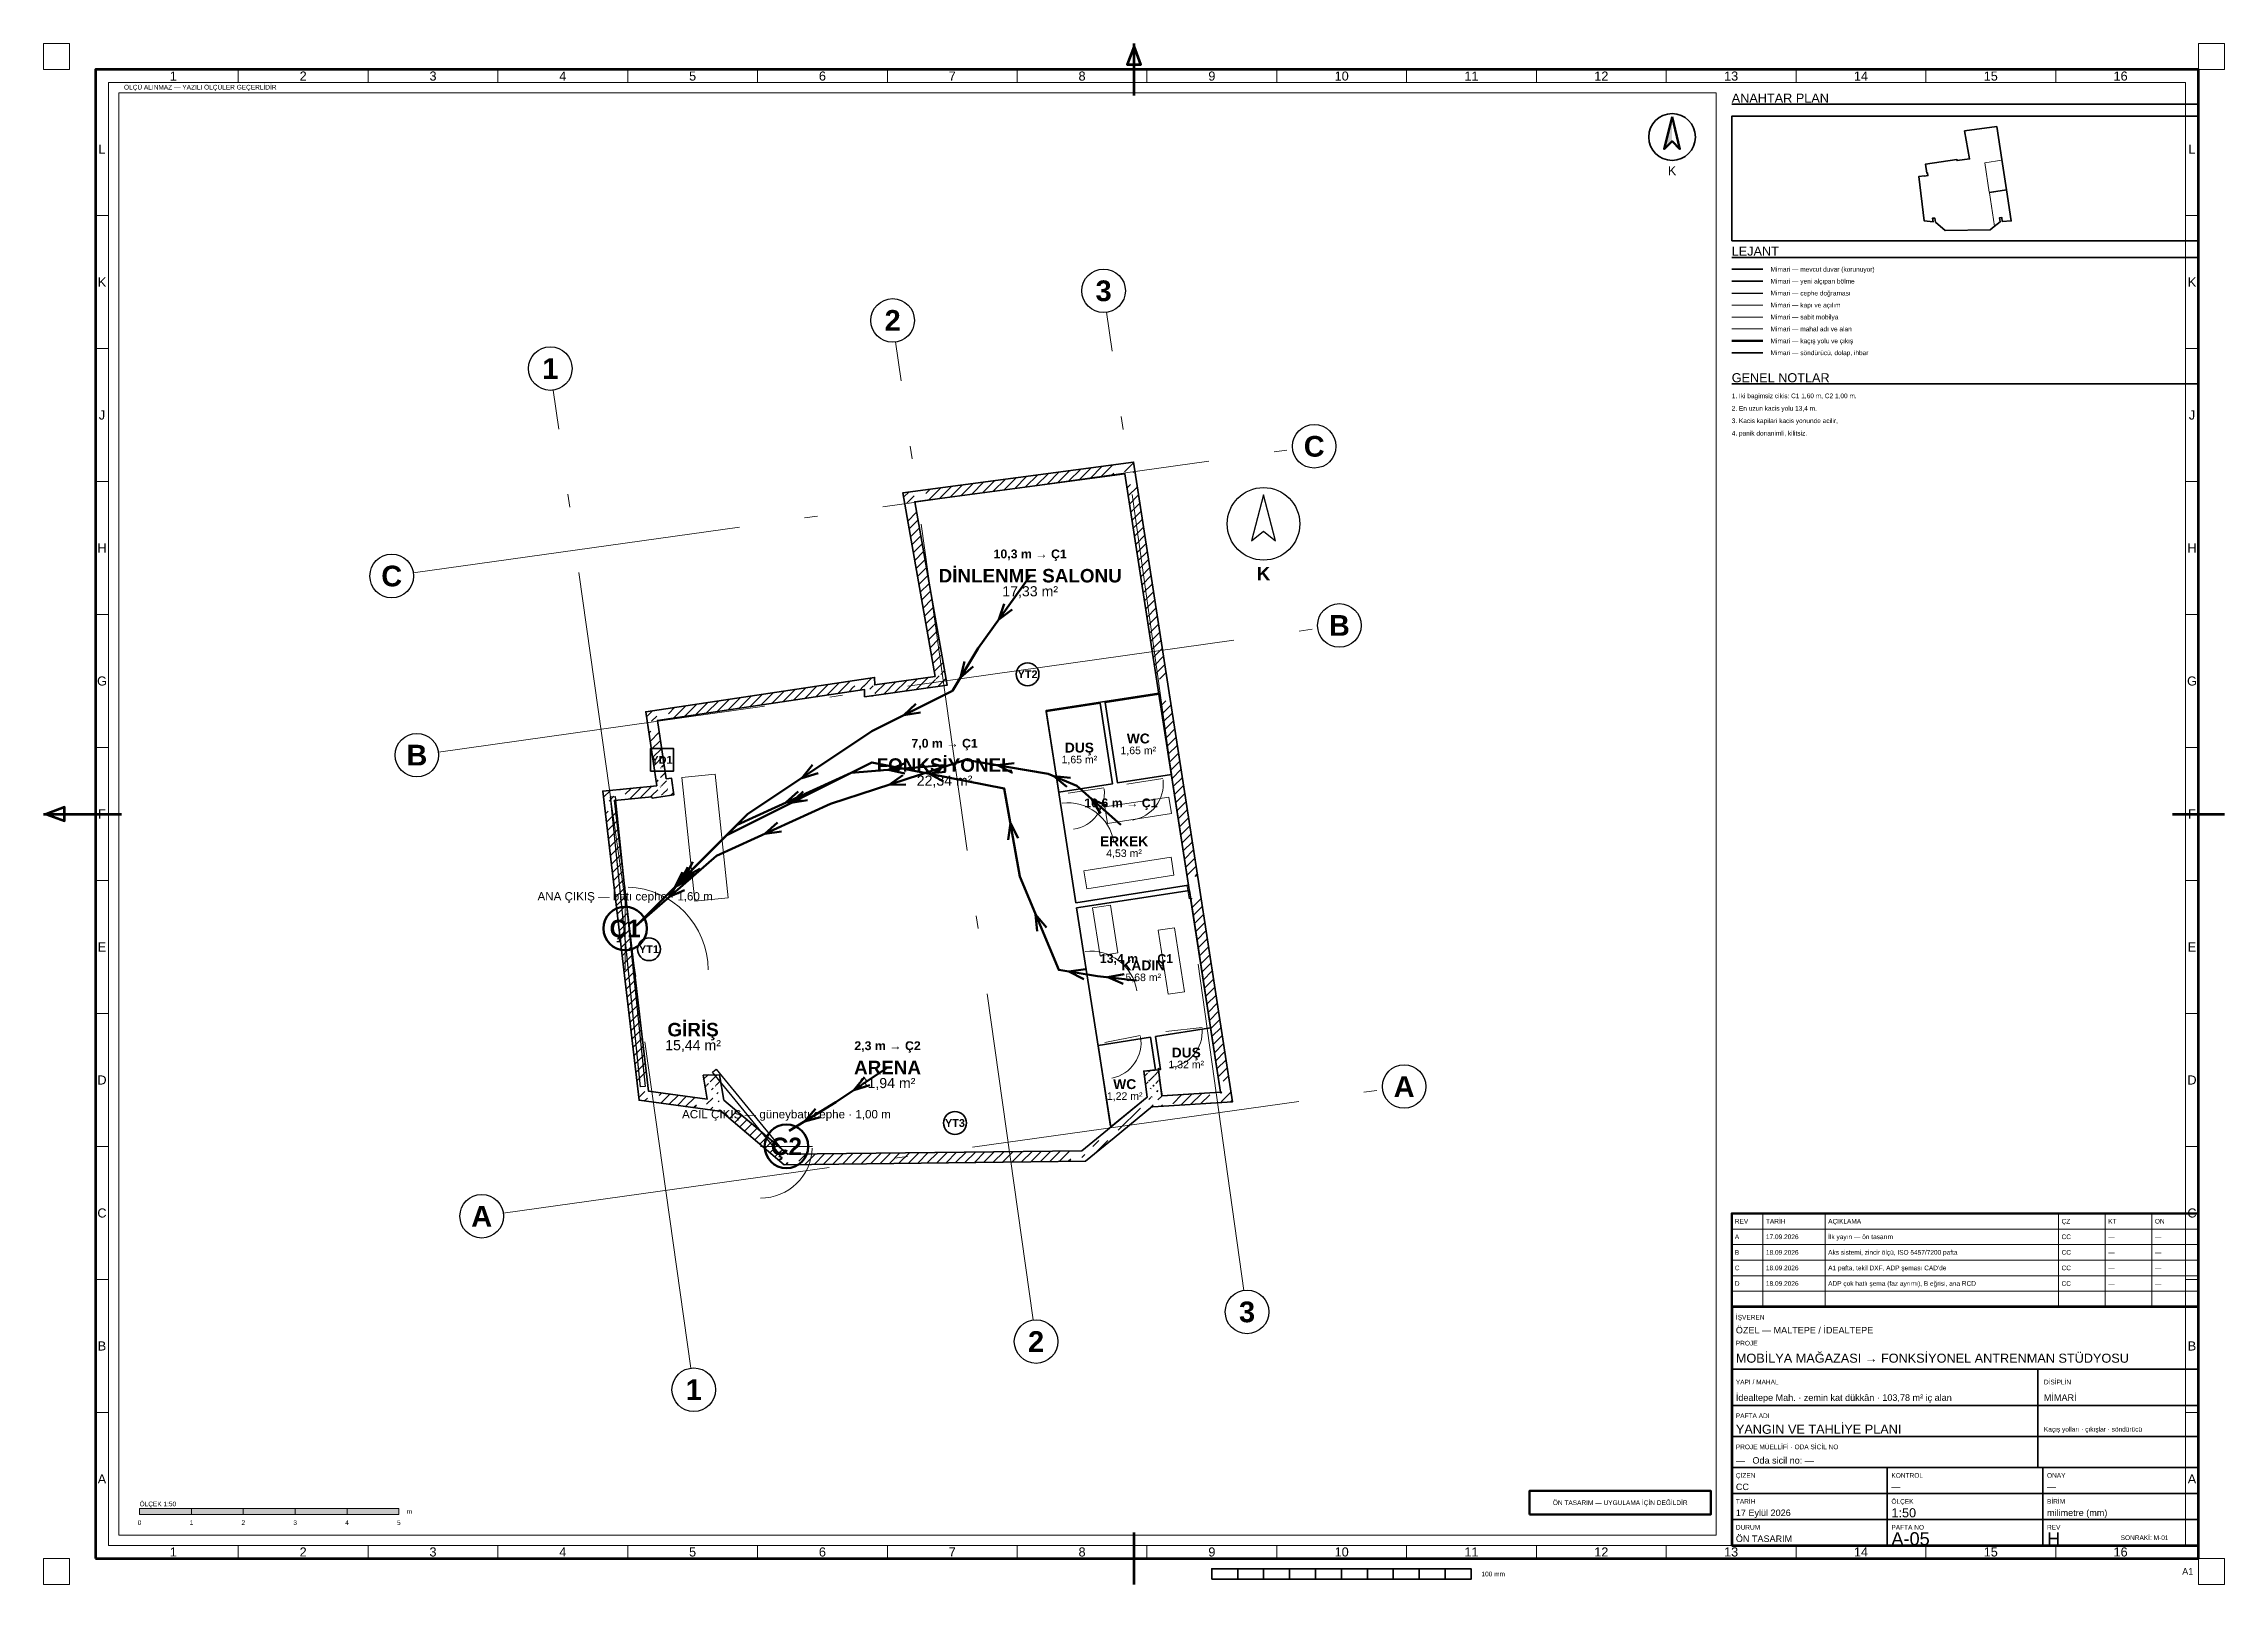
# Paper-space layout 'A-05 YANGIN VE TAHLİYE PLANI' of a CAD drawing. Header units: millimetres. Extents: x 0 to 841, y 0 to 594.
# The model-space entities are those that its viewports show. They can reach past a viewport. Long polylines and large blocks are cut down to what shows.
import ezdxf
from ezdxf.enums import TextEntityAlignment as Align

# ---------------------------------------------------------------- set-up
doc = ezdxf.new("R2010")
doc.units = ezdxf.units.MM
doc.linetypes.add('DASHDOT', pattern=[3.556, 2.54, -0.508, 0, -0.508])
for name, color, linetype, lineweight in [('A-CEPHE', 5, 'Continuous', 25), ('A-DUVAR-MEVCUT', 8, 'Continuous', 35), ('A-DUVAR-YENI', 1, 'Continuous', 35), ('A-KAPI', 8, 'Continuous', 18), ('A-MOBILYA', 9, 'Continuous', 18), ('A-YANGIN-EKIP', 1, 'Continuous', 35), ('A-YANGIN-KACIS', 3, 'Continuous', 50), ('A-YAZI', 7, 'Continuous', 13), ('G-AKS-BALON', 8, 'Continuous', 25), ('G-AKS-HAT', 8, 'DASHDOT', 18), ('G-ANTET', 7, 'Continuous', 25), ('G-CERCEVE', 7, 'Continuous', 70), ('G-KUZEY', 7, 'Continuous', 25), ('G-PAFTA-ZON', 8, 'Continuous', 13), ('G-YAZI', 7, 'Continuous', 18)]:
    doc.layers.add(name, color=color, linetype=linetype, lineweight=lineweight)
doc.layers.add('G-VIEWPORT', color=251, linetype='Continuous', lineweight=13, plot=False)
doc.styles.add('GYM', font='arial.ttf')
doc.styles.add('GYM-B', font='arialbd.ttf')

# ---------------------------------------------------------------- blocks, each defined once
blk = doc.blocks.new('G_KUZEY')
blk.add_lwpolyline([(0, 560), (-230, -330), (0, -140), (230, -330)], close=True)
blk.add_circle((0, 0), 700)
at = {"style": 'GYM-B'}
blk.add_text('K', height=260, dxfattribs=at).set_placement((0, -960), align=Align.MIDDLE_CENTER)

msp = doc.modelspace()

# ---------------------------------------------------------------- hatches: boundary and pattern name
at = {"layer": 'A-DUVAR-MEVCUT'}
h = msp.add_hatch(dxfattribs=at)
h.set_pattern_fill('ANSI31', scale=40)
h.paths.add_polyline_path([(756, 6840), (760, 6814), (957, 6846), (953, 6872)])
h.paths.add_polyline_path([(970, 6843), (760, 6814), (756, 6840), (550, 6819), (550, 7020), (588, 7024), (970, 7024)])
h.paths.add_polyline_path([(760, 6814), (1178, 6873), (1150, 7071), (732, 7012)])
h.paths.add_polyline_path([(1149, 7083), (1178, 6873), (968, 6843), (968, 7083)])
h.paths.add_polyline_path([(1178, 6873), (1133, 7198), (935, 7171), (979, 6845)])
h.paths.add_polyline_path([(999, 7408), (1032, 7185), (1133, 7198), (1162, 6988), (923, 6988), (923, 7408)])
h.paths.add_polyline_path([(1133, 7198), (1032, 7185), (1058, 6986), (1159, 6999)])
h.paths.add_polyline_path([(1001, 7395), (1032, 7185), (1133, 7198), (1164, 6975), (822, 6975), (822, 7047), (850, 7050), (822, 7237), (822, 7395)])
h.paths.add_polyline_path([(1032, 7185), (864, 8310), (666, 8281), (834, 7155)])
h.paths.add_polyline_path([(1074, 8342), (864, 8310), (895, 8100), (693, 8100), (654, 8362), (654, 8481), (916, 8520), (1074, 8520)])
h.paths.add_polyline_path([(864, 8310), (4855, 8908), (4826, 9106), (834, 8508)])
h.paths.add_polyline_path([(4645, 9079), (4907, 9118), (5051, 9118), (5053, 8996), (5065, 8998), (5065, 8796), (4858, 8767), (4855, 8908), (4645, 8877)])
h.paths.add_polyline_path([(4855, 8908), (4858, 8767), (5058, 8772), (5055, 8912)])
h.paths.add_polyline_path([(5068, 8977), (5068, 8796), (4858, 8767), (4855, 8908), (4648, 8877), (4648, 8977)])
h.paths.add_polyline_path([(4858, 8767), (6449, 8988), (6422, 9186), (4831, 8965)])
h.paths.add_polyline_path([(6412, 9198), (6449, 8988), (6239, 8959), (6239, 9198)])
h.paths.add_polyline_path([(6449, 8988), (5826, 12526), (5629, 12492), (6252, 8954)])
h.paths.add_polyline_path([(6036, 12554), (5826, 12526), (5863, 12316), (5660, 12316), (5616, 12566), (5616, 12700), (5888, 12736), (6036, 12736)])
h.paths.add_polyline_path([(5826, 12526), (9876, 13066), (9849, 13265), (5800, 12725)])
h.paths.add_polyline_path([(9908, 12856), (9876, 13066), (9666, 13038), (9666, 13240), (9938, 13276), (10046, 13276), (10086, 13017), (10086, 12856)])
h.paths.add_polyline_path([(9876, 13066), (10521, 8898), (10719, 8928), (10073, 13097)])
h.paths.add_polyline_path([(10554, 8688), (10521, 8898), (10489, 9108), (10691, 9108), (10719, 8928), (10731, 8848), (10731, 8688)])
h.paths.add_polyline_path([(10521, 8898), (11111, 5092), (11308, 5122), (10719, 8928)])
h.paths.add_polyline_path([(11143, 4882), (11111, 5092), (11078, 5302), (11281, 5302), (11308, 5122), (11321, 5042), (11321, 4882)])
h.paths.add_polyline_path([(11111, 5092), (11722, 1144), (11920, 1174), (11308, 5122)])
h.paths.add_polyline_path([(11512, 1131), (11722, 1144), (11690, 1354), (11892, 1354), (11932, 1095), (11932, 957), (11570, 934), (11512, 934)])
h.paths.add_polyline_path([(11722, 1144), (10589, 1072), (10601, 873), (11735, 944)])
h.paths.add_polyline_path([(10379, 1282), (10562, 1282), (10589, 1072), (10799, 1086), (10799, 885), (10436, 862), (10414, 862), (10412, 877), (10394, 862), (10379, 862)])
h.paths.add_polyline_path([(10589, 1072), (10524, 1577), (10326, 1552), (10390, 1047)])
h.paths.add_polyline_path([(10314, 1367), (10314, 1558), (10524, 1577), (10551, 1367)])
h.paths.add_polyline_path([(10524, 1577), (10239, 1552), (10257, 1352), (10542, 1378)])
h.paths.add_polyline_path([(10449, 1342), (10266, 1342), (10239, 1552), (10449, 1570)])
h.paths.add_polyline_path([(10239, 1552), (10303, 1047), (10502, 1072), (10437, 1577)])
h.paths.add_polyline_path([(10093, 875), (10303, 1047), (10277, 1257), (10513, 1257), (10513, 867), (10414, 861), (10412, 877), (10363, 837), (10093, 837)])
h.paths.add_polyline_path([(10303, 1047), (9540, 421), (9667, 266), (10430, 892)])
h.paths.add_polyline_path([(9330, 248), (9540, 421), (9750, 593), (9750, 334), (9667, 266), (9600, 211), (9330, 211)])
h.paths.add_polyline_path([(9540, 421), (9046, 15), (9173, -139), (9667, 266)])
h.paths.add_polyline_path([(9256, -71), (9119, -184), (8836, -187), (8836, 13), (9046, 15), (9256, 188)])
h.paths.add_polyline_path([(9046, 15), (3378, -54), (3381, -253), (9049, -185)])
h.paths.add_polyline_path([(3588, -251), (3306, -254), (3168, -138), (3168, 124), (3378, -54), (3588, -51)])
h.paths.add_polyline_path([(3378, -54), (2142, 991), (2013, 839), (3249, -206)])
h.paths.add_polyline_path([(1932, 796), (1932, 1201), (2106, 1201), (2142, 991), (2352, 814), (2352, 781), (2080, 781), (2063, 796), (2066, 781), (2041, 781)])
h.paths.add_polyline_path([(2142, 991), (2060, 1478), (1863, 1445), (1944, 958)])
h.paths.add_polyline_path([(1850, 1268), (1850, 1474), (2060, 1478), (2095, 1268)])
h.paths.add_polyline_path([(2060, 1478), (1747, 1471), (1752, 1271), (2064, 1278)])
h.paths.add_polyline_path([(1957, 1261), (1782, 1261), (1747, 1471), (1957, 1476)])
h.paths.add_polyline_path([(1747, 1471), (1824, 1012), (2021, 1046), (1944, 1504)])
h.paths.add_polyline_path([(2034, 1222), (2034, 802), (1884, 802), (1614, 839), (1614, 1041), (1824, 1012), (1789, 1222)])
h.paths.add_polyline_path([(1824, 1012), (689, 1166), (662, 968), (1797, 814)])
h.paths.add_polyline_path([(664, 1376), (689, 1166), (899, 1138), (899, 957), (749, 957), (508, 989), (479, 1240), (479, 1376)])
h.paths.add_polyline_path([(689, 1166), (32, 6768), (-166, 6745), (490, 1143)])
h.paths.add_polyline_path([(242, 6789), (32, 6768), (57, 6558), (-144, 6558), (-178, 6842), (-178, 6948), (123, 6978), (242, 6978)])
h.paths.add_polyline_path([(32, 6768), (756, 6840), (736, 7039), (13, 6967)])
h.paths.add_polyline_path([(966, 6843), (760, 6814), (756, 6840), (546, 6819), (546, 7020), (847, 7050), (966, 7050)])

# ---------------------------------------------------------------- linework, layer by layer
at = {"layer": 'A-CEPHE'}
for points in [[(-45, 6835), (45, 6845), (625, 1255), (535, 1245)], [(3275, 29), (3205, -29), (1925, 1531), (1995, 1589)]]:
    msp.add_lwpolyline(points, close=True, dxfattribs=at)
at = {"layer": 'A-DUVAR-MEVCUT'}
for points in [[(850, 7050), (636, 8479), (5050, 9139), (5053, 8996), (6216, 9158), (5593, 12697), (10043, 13291), (10719, 8928), (11308, 5122), (11953, 958), (10414, 861), (10412, 877), (9667, 266), (9119, -184), (3306, -254), (2063, 796), (2066, 778), (508, 989), (-190, 6947)], [(756, 6840), (760, 6814), (1178, 6873), (1133, 7198), (1032, 7185), (864, 8310), (4855, 8908), (4858, 8767), (6449, 8988), (5826, 12526), (9876, 13066), (10521, 8898), (11111, 5092), (11722, 1144), (10589, 1072), (10524, 1577), (10239, 1552), (10303, 1047), (9540, 421), (9046, 15), (3378, -54), (2142, 991), (2060, 1478), (1747, 1471), (1824, 1012), (689, 1166), (32, 6768)]]:
    msp.add_lwpolyline(points, close=True, dxfattribs=at)
at = {"layer": 'A-DUVAR-YENI'}
for points in [[(8930, 4796), (11104, 5132), (10531, 8838), (8357, 8499)], [(8360, 8482), (9397, 8643), (9638, 7090), (8600, 6929)], [(10534, 8818), (10774, 7266), (9736, 7105), (9496, 8658)], [(9604, 473), (10303, 1047), (10239, 1552), (10524, 1577), (10589, 1072), (11722, 1144), (11120, 5032), (8946, 4695)], [(10303, 1047), (9634, 498), (9601, 492), (9359, 2045), (10369, 2202), (10467, 1572), (10239, 1552)], [(10559, 1306), (10524, 1577), (10519, 1598), (10541, 1580), (10566, 1584), (10467, 2217), (11530, 2383), (11722, 1144), (10595, 1073)]]:
    msp.add_lwpolyline(points, close=True, dxfattribs=at)
at = {"layer": 'A-KAPI'}
for p, q in [((9917, 7082), (10609, 7190)), ((8781, 6906), (9473, 7014)), ((8772, 5822), (8634, 6712)), ((240, 3500), (240, 5100)), ((9216, 2962), (9078, 3852)), ((9488, 2100), (10174, 2238)), ((10668, 2314), (11364, 2392)), ((2850, 100), (3850, 100))]:
    msp.add_line(p, q, dxfattribs=at)
for centre, radius, start, end in [((9917, 7082), 700, -81.2, 6.8), ((8781, 6906), 700, -81.2, 6.8), ((8772, 5822), 900, 8.8, 96.8), ((240, 3500), 1600, 0, 88), ((9216, 2962), 900, 8.8, 96.8), ((9488, 2100), 700, -78.6, 9.4), ((10668, 2314), 700, -83.6, 4.4), ((2850, 100), 1000, -90, -2)]:
    msp.add_arc(centre, radius, start, end, dxfattribs=at)
at = {"layer": 'A-MOBILYA'}
for points in [[(1978, 7277), (1331, 7209), (1582, 4823), (2229, 4891)], [(9489, 6642), (9538, 6326), (10774, 6518), (10725, 6834)], [(9088, 5412), (9142, 5066), (10822, 5326), (10768, 5672)], [(9599, 4752), (9254, 4699), (9397, 3775), (9743, 3829)], [(10836, 4315), (10520, 4266), (10713, 3031), (11029, 3080)]]:
    msp.add_lwpolyline(points, close=True, dxfattribs=at)
at = {"layer": 'A-YANGIN-EKIP'}
msp.add_lwpolyline([(730, 7330), (1170, 7330), (1170, 7770), (730, 7770)], close=True, dxfattribs=at)
for centre in [(8000, 9200), (700, 3900), (6600, 550)]:
    msp.add_circle(centre, 220, dxfattribs=at)
at = {"layer": 'A-YANGIN-KACIS'}
for p, q in [((7445, 10254), (7547, 10560)), ((7445, 10254), (7702, 10449)), ((6706, 9136), (6785, 9449)), ((6706, 9136), (6948, 9350)), ((5614, 8409), (5846, 8633)), ((5614, 8409), (5933, 8462)), ((3650, 7200), (3854, 7451)), ((3650, 7200), (3960, 7291)), ((5321, 7360), (5620, 7481)), ((5321, 7360), (5636, 7290)), ((5329, 7069), (5592, 7256)), ((6098, 7285), (6419, 7319)), ((6098, 7285), (6382, 7131)), ((7423, 7445), (7742, 7488)), ((7423, 7445), (7710, 7299)), ((8509, 7234), (8756, 7027)), ((8509, 7234), (8830, 7204)), ((3336, 6726), (3577, 6940)), ((3336, 6726), (3656, 6766)), ((3439, 6720), (3672, 6943)), ((3439, 6720), (3757, 6772)), ((5329, 7069), (5652, 7074)), ((9240, 6794), (9408, 6518)), ((9240, 6794), (9534, 6662)), ((2936, 6126), (3177, 6340)), ((7669, 6327), (7628, 6007)), ((7669, 6327), (7817, 6040)), ((2936, 6126), (3256, 6166)), ((1298, 5198), (1448, 5483)), ((1398, 5298), (1548, 5583)), ((1089, 4907), (1259, 5181)), ((1198, 5098), (1348, 5383)), ((1198, 5098), (1483, 5248)), ((1298, 5198), (1583, 5348)), ((1398, 5298), (1683, 5448)), ((1089, 4907), (1385, 5037)), ((8156, 4566), (8186, 4245)), ((8156, 4566), (8363, 4319)), ((8797, 3468), (9117, 3514)), ((8797, 3468), (9086, 3325)), ((9546, 3359), (9863, 3422)), ((9546, 3359), (9842, 3231)), ((4650, 1185), (4853, 1436)), ((4650, 1185), (4960, 1277)), ((3696, 581), (3909, 824)), ((3696, 581), (4009, 660))]:
    msp.add_line(p, q, dxfattribs=at)
for points in [[(8050, 11100), (7050, 9700), (6550, 8880), (5000, 8100), (2600, 6500), (450, 4350)], [(9800, 6300), (8950, 7050), (8400, 7280), (6800, 7550), (4200, 6700), (2000, 5700), (450, 4350)], [(10100, 3300), (9350, 3380), (8600, 3500), (7850, 5300), (7550, 7000), (5000, 7500), (2200, 6100), (450, 4350)], [(6400, 7450), (4600, 7300), (2400, 6300), (450, 4350)], [(5300, 1620), (4300, 950), (3400, 400)]]:
    msp.add_lwpolyline(points, dxfattribs=at)
for centre in [(240, 4300), (3350, 100)]:
    msp.add_circle(centre, 420, dxfattribs=at)
at = {"layer": 'G-AKS-BALON'}
for centre in [(9466, 16592), (5398, 16021), (-1203, 15093), (13527, 13594), (-4261, 11094), (14012, 10141), (-3776, 7641), (15261, 1253), (-2526, -1247), (12232, -3091), (8164, -3663), (1563, -4591)]:
    msp.add_circle(centre, 420, dxfattribs=at)
at = {"layer": 'G-AKS-HAT'}
for p, q in [((12173, -2676), (9524, 16177)), ((8106, -3247), (5456, 15605)), ((1505, -4175), (-1145, 14677)), ((-3845, 11153), (13111, 13536)), ((-3360, 7700), (13596, 10083)), ((-2111, -1189), (14845, 1194))]:
    msp.add_line(p, q, dxfattribs=at)

# ---------------------------------------------------------------- block references
at = {"layer": 'G-KUZEY'}
msp.add_blockref('G_KUZEY', (12550, 12100), dxfattribs=at)

# ---------------------------------------------------------------- texts
at = {"layer": 'A-YANGIN-EKIP', "style": 'GYM-B'}
for s, p in [('YT2', (8000, 9200)), ('YD1', (950, 7550)), ('YT1', (700, 3900)), ('YT3', (6600, 550))]:
    msp.add_text(s, height=150, dxfattribs=at).set_placement(p, align=Align.MIDDLE_CENTER)
at = {"layer": 'A-YANGIN-KACIS'}
for s, height, style, p in [('10,3 m → Ç1', 170, 'GYM-B', (8050, 11520)), ('7,0 m → Ç1', 170, 'GYM-B', (6400, 7870)), ('10,6 m → Ç1', 170, 'GYM-B', (9800, 6720)), ('ANA ÇIKIŞ — batı cephe · 1,60 m', 160, 'GYM', (240, 4920)), ('Ç1', 336, 'GYM-B', (240, 4300)), ('13,4 m → Ç1', 170, 'GYM-B', (10100, 3720)), ('2,3 m → Ç2', 170, 'GYM-B', (5300, 2040)), ('ACİL ÇIKIŞ — güneybatı cephe · 1,00 m', 160, 'GYM', (3350, 720)), ('Ç2', 336, 'GYM-B', (3350, 100))]:
    msp.add_text(s, height=height, dxfattribs=dict(at, style=style)).set_placement(p, align=Align.MIDDLE_CENTER)
at = {"layer": 'A-YAZI'}
for s, height, style, p in [('DİNLENME SALONU', 260, 'GYM-B', (8050, 11100)), ('17,33 m²', 195, 'GYM', (8050, 10800)), ('WC', 190, 'GYM-B', (10135, 7962)), ('FONKSİYONEL', 260, 'GYM-B', (6400, 7450)), ('1,65 m²', 145, 'GYM', (8999, 7556)), ('DUŞ', 190, 'GYM-B', (8999, 7786)), ('1,65 m²', 145, 'GYM', (10135, 7732)), ('22,34 m²', 195, 'GYM', (6400, 7150)), ('ERKEK', 190, 'GYM-B', (9860, 5981)), ('4,53 m²', 145, 'GYM', (9860, 5751)), ('KADIN', 190, 'GYM-B', (10231, 3588)), ('5,68 m²', 145, 'GYM', (10231, 3358)), ('GİRİŞ', 260, 'GYM-B', (1550, 2350)), ('15,44 m²', 195, 'GYM', (1550, 2050)), ('ARENA', 260, 'GYM-B', (5300, 1620)), ('1,32 m²', 145, 'GYM', (11060, 1678)), ('DUŞ', 190, 'GYM-B', (11060, 1908)), ('31,94 m²', 195, 'GYM', (5300, 1320)), ('WC', 190, 'GYM-B', (9873, 1299)), ('1,22 m²', 145, 'GYM', (9873, 1069))]:
    msp.add_text(s, height=height, dxfattribs=dict(at, style=style)).set_placement(p, align=Align.MIDDLE_CENTER)
at = {"layer": 'G-AKS-BALON', "style": 'GYM-B'}
for s, p in [('3', (9466, 16592)), ('2', (5398, 16021)), ('1', (-1203, 15093)), ('C', (13527, 13594)), ('C', (-4261, 11094)), ('B', (14012, 10141)), ('B', (-3776, 7641)), ('A', (15261, 1253)), ('A', (-2526, -1247)), ('3', (12232, -3091)), ('2', (8164, -3663)), ('1', (1563, -4591))]:
    msp.add_text(s, height=399, dxfattribs=at).set_placement(p, align=Align.MIDDLE_CENTER)

psp = doc.layouts.new('A-05 YANGIN VE TAHLİYE PLANI')

# ---------------------------------------------------------------- hatches: boundary and pattern name
at = {"layer": 'G-ANTET'}
for color, points in [(7, [(628, 565.74), (624.94, 553.32), (628, 556.38)]), (7, [(37, 27), (57, 27), (57, 29.2), (37, 29.2)]), (0, [(57, 27), (77, 27), (77, 29.2), (57, 29.2)]), (7, [(77, 27), (97, 27), (97, 29.2), (77, 29.2)]), (0, [(97, 27), (117, 27), (117, 29.2), (97, 29.2)]), (7, [(117, 27), (137, 27), (137, 29.2), (117, 29.2)])]:
    psp.add_hatch(color=color, dxfattribs=at).paths.add_polyline_path(points)

# ---------------------------------------------------------------- linework, layer by layer
at = {"layer": 'G-ANTET', "color": 8, "linetype": 'Continuous', "lineweight": 35}
psp.add_line((651, 507), (663, 507), dxfattribs=at)
at = {"layer": 'G-ANTET', "color": 1, "linetype": 'Continuous', "lineweight": 35}
for p, q in [((651, 502.4), (663, 502.4)), ((651, 474.8), (663, 474.8))]:
    psp.add_line(p, q, dxfattribs=at)
at = {"layer": 'G-ANTET', "color": 5, "linetype": 'Continuous', "lineweight": 25}
psp.add_line((651, 497.8), (663, 497.8), dxfattribs=at)
at = {"layer": 'G-ANTET', "color": 8, "linetype": 'Continuous', "lineweight": 18}
psp.add_line((651, 493.2), (663, 493.2), dxfattribs=at)
at = {"layer": 'G-ANTET', "color": 9, "linetype": 'Continuous', "lineweight": 18}
psp.add_line((651, 488.6), (663, 488.6), dxfattribs=at)
at = {"layer": 'G-ANTET', "color": 7, "linetype": 'Continuous', "lineweight": 13}
psp.add_line((651, 484), (663, 484), dxfattribs=at)
at = {"layer": 'G-ANTET', "color": 3, "linetype": 'Continuous', "lineweight": 50}
psp.add_line((651, 479.4), (663, 479.4), dxfattribs=at)
at = {"layer": 'G-ANTET', "lineweight": 18}
for p, q in [((663, 107), (663, 143)), ((687, 107), (687, 143)), ((777, 107), (777, 143)), ((795, 107), (795, 143)), ((813, 107), (813, 143)), ((651, 137), (831, 137)), ((651, 131), (831, 131)), ((651, 125), (831, 125)), ((651, 119), (831, 119)), ((651, 113), (831, 113)), ((651, 107), (831, 107))]:
    psp.add_line(p, q, dxfattribs=at)
at = {"layer": 'G-ANTET', "lineweight": 35}
for p, q in [((651, 83), (831, 83)), ((769, 69), (769, 83)), ((651, 69), (831, 69)), ((769, 45), (769, 69)), ((651, 57), (831, 57)), ((651, 45), (831, 45)), ((711, 15), (711, 45)), ((771, 15), (771, 45)), ((651, 35), (831, 35)), ((651, 25), (831, 25))]:
    psp.add_line(p, q, dxfattribs=at)
at = {"layer": 'G-ANTET', "lineweight": 50}
for points in [[(628, 565.74), (624.94, 553.32), (628, 556.38), (631.06, 553.32)], [(651, 107), (831, 107), (831, 143), (651, 143)]]:
    psp.add_lwpolyline(points, close=True, dxfattribs=at)
at = {"layer": 'G-ANTET', "lineweight": 35}
for points in [[(651, 518), (831, 518), (831, 566), (651, 566)], [(725.39, 543.02), (725.4, 542.94), (726.67, 543.12), (726.54, 544.11), (726.23, 544.07), (725.71, 547.5), (737.88, 549.32), (737.89, 548.89), (742.74, 549.57), (740.84, 560.35), (753.19, 562), (755.16, 549.29), (756.96, 537.69), (758.82, 525.65), (755.36, 525.43), (755.17, 526.97), (754.3, 526.89), (754.49, 525.35), (752.17, 523.45), (750.66, 522.21), (733.38, 522), (729.61, 525.19), (729.36, 526.67), (728.41, 526.65), (728.64, 525.25), (725.18, 525.72), (723.18, 542.8), (725.39, 543.02)]]:
    psp.add_lwpolyline(points, close=True, dxfattribs=at)
at = {"layer": 'G-ANTET', "lineweight": 13}
for points in [[(750.31, 536.78), (756.94, 537.81), (755.19, 549.11), (748.56, 548.07), (750.31, 536.78)], [(752.36, 523.6), (754.49, 525.35), (754.3, 526.89), (755.17, 526.97), (755.36, 525.43), (758.82, 525.65), (756.98, 537.51), (750.36, 536.48), (752.36, 523.6)]]:
    psp.add_lwpolyline(points, close=True, dxfattribs=at)
at = {"layer": 'G-ANTET', "lineweight": 100}
psp.add_lwpolyline([(651, 15), (831, 15), (831, 107), (651, 107)], close=True, dxfattribs=at)
at = {"layer": 'G-ANTET', "color": 1, "lineweight": 50}
psp.add_lwpolyline([(573, 27), (643, 27), (643, 36), (573, 36)], close=True, dxfattribs=at)
at = {"layer": 'G-ANTET', "lineweight": 18}
for points in [[(37, 27), (57, 27), (57, 29.2), (37, 29.2)], [(57, 27), (77, 27), (77, 29.2), (57, 29.2)], [(77, 27), (97, 27), (97, 29.2), (77, 29.2)], [(97, 27), (117, 27), (117, 29.2), (97, 29.2)], [(117, 27), (137, 27), (137, 29.2), (117, 29.2)]]:
    psp.add_lwpolyline(points, close=True, dxfattribs=at)
at = {"layer": 'G-ANTET', "lineweight": 35}
psp.add_circle((628, 558), 9, dxfattribs=at)
at = {"layer": 'G-CERCEVE', "lineweight": 70}
for p, q in [((420.5, 574), (420.5, 594)), ((0, 297), (30, 297)), ((821, 297), (841, 297)), ((420.5, 0), (420.5, 20))]:
    psp.add_line(p, q, dxfattribs=at)
at = {"layer": 'G-CERCEVE', "lineweight": 35}
for p, q in [((450.5, 2), (450.5, 6)), ((460.5, 2), (460.5, 6)), ((470.5, 2), (470.5, 6)), ((480.5, 2), (480.5, 6)), ((490.5, 2), (490.5, 6)), ((500.5, 2), (500.5, 6)), ((510.5, 2), (510.5, 6)), ((520.5, 2), (520.5, 6)), ((530.5, 2), (530.5, 6)), ((540.5, 2), (540.5, 6)), ((550.5, 2), (550.5, 6))]:
    psp.add_line(p, q, dxfattribs=at)
at = {"layer": 'G-CERCEVE', "lineweight": 13}
for points in [[(0, 584), (10, 584), (10, 594), (0, 594)], [(831, 584), (841, 584), (841, 594), (831, 594)], [(0, 0), (10, 0), (10, 10), (0, 10)], [(831, 0), (841, 0), (841, 10), (831, 10)]]:
    psp.add_lwpolyline(points, close=True, dxfattribs=at)
at = {"layer": 'G-CERCEVE', "lineweight": 70}
for points in [[(420.5, 593), (417.9, 586), (423.1, 586)], [(20, 10), (831, 10), (831, 584), (20, 584)], [(1, 297), (8, 294.4), (8, 299.6)]]:
    psp.add_lwpolyline(points, close=True, dxfattribs=at)
at = {"layer": 'G-CERCEVE', "lineweight": 18}
psp.add_lwpolyline([(29, 19), (645, 19), (645, 575), (29, 575)], close=True, dxfattribs=at)
at = {"layer": 'G-CERCEVE', "lineweight": 35}
psp.add_lwpolyline([(450.5, 2), (550.5, 2), (550.5, 6), (450.5, 6)], close=True, dxfattribs=at)
at = {"layer": 'G-PAFTA-ZON', "lineweight": 13}
for p, q in [((75.06, 579), (75.06, 584)), ((125.12, 579), (125.12, 584)), ((175.19, 579), (175.19, 584)), ((225.25, 579), (225.25, 584)), ((275.31, 579), (275.31, 584)), ((325.38, 579), (325.38, 584)), ((375.44, 579), (375.44, 584)), ((425.5, 579), (425.5, 584)), ((475.56, 579), (475.56, 584)), ((525.62, 579), (525.62, 584)), ((575.69, 579), (575.69, 584)), ((625.75, 579), (625.75, 584)), ((675.81, 579), (675.81, 584)), ((725.88, 579), (725.88, 584)), ((775.94, 579), (775.94, 584)), ((20, 527.73), (25, 527.73)), ((826, 527.73), (831, 527.73)), ((20, 476.45), (25, 476.45)), ((826, 476.45), (831, 476.45)), ((20, 425.18), (25, 425.18)), ((826, 425.18), (831, 425.18)), ((20, 373.91), (25, 373.91)), ((826, 373.91), (831, 373.91)), ((20, 322.64), (25, 322.64)), ((826, 322.64), (831, 322.64)), ((20, 271.36), (25, 271.36)), ((826, 271.36), (831, 271.36)), ((20, 220.09), (25, 220.09)), ((826, 220.09), (831, 220.09)), ((20, 168.82), (25, 168.82)), ((826, 168.82), (831, 168.82)), ((20, 117.55), (25, 117.55)), ((826, 117.55), (831, 117.55)), ((20, 66.27), (25, 66.27)), ((826, 66.27), (831, 66.27)), ((75.06, 10), (75.06, 15)), ((125.12, 10), (125.12, 15)), ((175.19, 10), (175.19, 15)), ((225.25, 10), (225.25, 15)), ((275.31, 10), (275.31, 15)), ((325.38, 10), (325.38, 15)), ((375.44, 10), (375.44, 15)), ((425.5, 10), (425.5, 15)), ((475.56, 10), (475.56, 15)), ((525.62, 10), (525.62, 15)), ((575.69, 10), (575.69, 15)), ((625.75, 10), (625.75, 15)), ((675.81, 10), (675.81, 15)), ((725.88, 10), (725.88, 15)), ((775.94, 10), (775.94, 15))]:
    psp.add_line(p, q, dxfattribs=at)
psp.add_lwpolyline([(25, 15), (826, 15), (826, 579), (25, 579)], close=True, dxfattribs=at)
at = {"layer": 'G-YAZI', "lineweight": 35}
for p, q in [((651, 570.6), (831, 570.6)), ((651, 511.6), (831, 511.6)), ((651, 462.8), (831, 462.8))]:
    psp.add_line(p, q, dxfattribs=at)

# ---------------------------------------------------------------- texts
at = {"layer": 'G-ANTET', "style": 'GYM'}
for s, height, p in [('K', 3.5, (628, 545)), ('0', 1.8, (37, 23.8)), ('1', 1.8, (57, 23.8)), ('2', 1.8, (77, 23.8)), ('3', 1.8, (97, 23.8)), ('4', 1.8, (117, 23.8)), ('5', 1.8, (137, 23.8))]:
    psp.add_text(s, height=height, dxfattribs=at).set_placement(p, align=Align.MIDDLE_CENTER)
for s, height, p in [('A', 1.8, (652.2, 134)), ('REV', 1.8, (652.2, 140)), ('TARİH', 1.8, (664.2, 140)), ('17.09.2026', 1.8, (664.2, 134)), ('AÇIKLAMA', 1.8, (688.2, 140)), ('İlk yayın — ön tasarım', 1.8, (688.2, 134)), ('ÇZ', 1.8, (778.2, 140)), ('CC', 1.8, (778.2, 134)), ('KT', 1.8, (796.2, 140)), ('ON', 1.8, (814.2, 140)), ('B', 1.8, (652.2, 128)), ('18.09.2026', 1.8, (664.2, 128)), ('Aks sistemi, zincir ölçü, ISO 5457/7200 pafta', 1.8, (688.2, 128)), ('CC', 1.8, (778.2, 128)), ('—', 1.8, (796.2, 134)), ('—', 1.8, (796.2, 128)), ('—', 1.8, (814.2, 134)), ('—', 1.8, (814.2, 128)), ('C', 1.8, (652.2, 122)), ('18.09.2026', 1.8, (664.2, 122)), ("A1 pafta, tekil DXF, ADP şeması CAD'de", 1.8, (688.2, 122)), ('CC', 1.8, (778.2, 122)), ('—', 1.8, (796.2, 122)), ('—', 1.8, (814.2, 122)), ('D', 1.8, (652.2, 116)), ('18.09.2026', 1.8, (664.2, 116)), ('ADP çok hatlı şema (faz ayrımı), B eğrisi, ana RCD', 1.8, (688.2, 116)), ('CC', 1.8, (778.2, 116)), ('—', 1.8, (796.2, 116)), ('—', 1.8, (814.2, 116)), ('İŞVEREN', 1.8, (652.6, 103)), ('ÖZEL — MALTEPE / İDEALTEPE', 2.5, (652.6, 98)), ('PROJE', 1.8, (652.6, 93)), ('MOBİLYA MAĞAZASI → FONKSİYONEL ANTRENMAN STÜDYOSU', 3.5, (652.6, 87.2)), ('YAPI / MAHAL', 1.8, (652.6, 78)), ('DİSİPLİN', 1.8, (771.4, 78)), ('İdealtepe Mah. · zemin kat dükkân · 103,78 m² iç alan', 2.5, (652.6, 72)), ('MİMARİ', 2.5, (771.4, 72)), ('YANGIN VE TAHLİYE PLANI', 3.5, (652.6, 59.8)), ('PAFTA ADI', 1.8, (652.6, 65)), ('Kaçış yolları · çıkışlar · söndürücü', 1.8, (771.4, 59.8)), ('PROJE MÜELLİFİ · ODA SİCİL NO', 1.8, (652.6, 53)), ('—   Oda sicil no: —', 2.5, (652.6, 47.8)), ('ÇİZEN', 1.8, (652.6, 42)), ('KONTROL', 1.8, (712.6, 42)), ('ONAY', 1.8, (772.6, 42)), ('CC', 2.5, (652.6, 37.6)), ('—', 2.5, (712.6, 37.6)), ('—', 2.5, (772.6, 37.6)), ('ÖLÇEK 1:50', 1.8, (37, 31)), ('m', 1.8, (140, 28.1)), ('TARİH', 1.8, (652.6, 32)), ('17 Eylül 2026', 2.5, (652.6, 27.6)), ('ÖLÇEK', 1.8, (712.6, 32)), ('1:50', 3.5, (712.6, 27.6)), ('BİRİM', 1.8, (772.6, 32)), ('milimetre (mm)', 2.5, (772.6, 27.6)), ('ÖN TASARIM', 2.5, (652.6, 17.6)), ('DURUM', 1.8, (652.6, 22)), ('A-05', 5, (712.6, 17.6)), ('PAFTA NO', 1.8, (712.6, 22)), ('REV', 1.8, (772.6, 22)), ('H', 5, (772.6, 17.6)), ('SONRAKİ: M-01', 1.8, (801, 18))]:
    psp.add_text(s, height=height, dxfattribs=at).set_placement(p, align=Align.MIDDLE_LEFT)
at = {"layer": 'G-ANTET', "color": 1, "style": 'GYM'}
psp.add_text('ÖN TASARIM — UYGULAMA İÇİN DEĞİLDİR', height=1.8, dxfattribs=at).set_placement((608, 31.5), align=Align.MIDDLE_CENTER)
at = {"layer": 'G-CERCEVE', "style": 'GYM'}
psp.add_text('100 mm', height=1.8, dxfattribs=at).set_placement((554.5, 4), align=Align.MIDDLE_LEFT)
psp.add_text('A1', height=2.5, dxfattribs=at).set_placement((829, 5), align=Align.MIDDLE_RIGHT)
at = {"layer": 'G-PAFTA-ZON', "style": 'GYM'}
for s, p in [('1', (50.03, 581.5)), ('2', (100.09, 581.5)), ('3', (150.16, 581.5)), ('4', (200.22, 581.5)), ('5', (250.28, 581.5)), ('6', (300.34, 581.5)), ('7', (350.41, 581.5)), ('8', (400.47, 581.5)), ('9', (450.53, 581.5)), ('10', (500.59, 581.5)), ('11', (550.66, 581.5)), ('12', (600.72, 581.5)), ('13', (650.78, 581.5)), ('14', (700.84, 581.5)), ('15', (750.91, 581.5)), ('16', (800.97, 581.5)), ('L', (22.5, 553.36)), ('L', (828.5, 553.36)), ('K', (22.5, 502.09)), ('K', (828.5, 502.09)), ('J', (22.5, 450.82)), ('J', (828.5, 450.82)), ('H', (22.5, 399.55)), ('H', (828.5, 399.55)), ('G', (22.5, 348.27)), ('G', (828.5, 348.27)), ('F', (22.5, 297)), ('F', (828.5, 297)), ('E', (22.5, 245.73)), ('E', (828.5, 245.73)), ('D', (22.5, 194.45)), ('D', (828.5, 194.45)), ('C', (22.5, 143.18)), ('C', (828.5, 143.18)), ('B', (22.5, 91.91)), ('B', (828.5, 91.91)), ('A', (22.5, 40.64)), ('A', (828.5, 40.64)), ('1', (50.03, 12.5)), ('2', (100.09, 12.5)), ('3', (150.16, 12.5)), ('4', (200.22, 12.5)), ('5', (250.28, 12.5)), ('6', (300.34, 12.5)), ('7', (350.41, 12.5)), ('8', (400.47, 12.5)), ('9', (450.53, 12.5)), ('10', (500.59, 12.5)), ('11', (550.66, 12.5)), ('12', (600.72, 12.5)), ('13', (650.78, 12.5)), ('14', (700.84, 12.5)), ('15', (750.91, 12.5)), ('16', (800.97, 12.5))]:
    psp.add_text(s, height=3.5, dxfattribs=at).set_placement(p, align=Align.MIDDLE_CENTER)
at = {"layer": 'G-YAZI', "style": 'GYM'}
for s, height, p in [('ÖLÇÜ ALINMAZ — YAZILI ÖLÇÜLER GEÇERLİDİR', 1.8, (31, 577.2)), ('ANAHTAR PLAN', 3.5, (651, 573)), ('LEJANT', 3.5, (651, 514)), ('Mimari — mevcut duvar (korunuyor)', 1.8, (666, 507)), ('Mimari — yeni alçıpan bölme', 1.8, (666, 502.4)), ('Mimari — cephe doğraması', 1.8, (666, 497.8)), ('Mimari — kapı ve açılım', 1.8, (666, 493.2)), ('Mimari — sabit mobilya', 1.8, (666, 488.6)), ('Mimari — mahal adı ve alan', 1.8, (666, 484)), ('Mimari — kaçış yolu ve çıkış', 1.8, (666, 479.4)), ('Mimari — söndürücü, dolap, ihbar', 1.8, (666, 474.8)), ('GENEL NOTLAR', 3.5, (651, 465.2)), ('2. En uzun kacis yolu 13,4 m.', 1.8, (651, 453.4)), ('1. Iki bagimsiz cikis: C1 1,60 m, C2 1,00 m.', 1.8, (651, 458.2)), ('3. Kacis kapilari kacis yonunde acilir,', 1.8, (651, 448.6)), ('4. panik donanimli, kilitsiz.', 1.8, (651, 443.8))]:
    psp.add_text(s, height=height, dxfattribs=at).set_placement(p, align=Align.MIDDLE_LEFT)

# ---------------------------------------------------------------- viewports
at = {"layer": 'G-VIEWPORT'}
psp.add_viewport(center=(337, 297), size=(616, 556), view_center_point=(5877.13, 6506.39), view_height=27800, dxfattribs=at)

doc.saveas('drawing.dxf')
